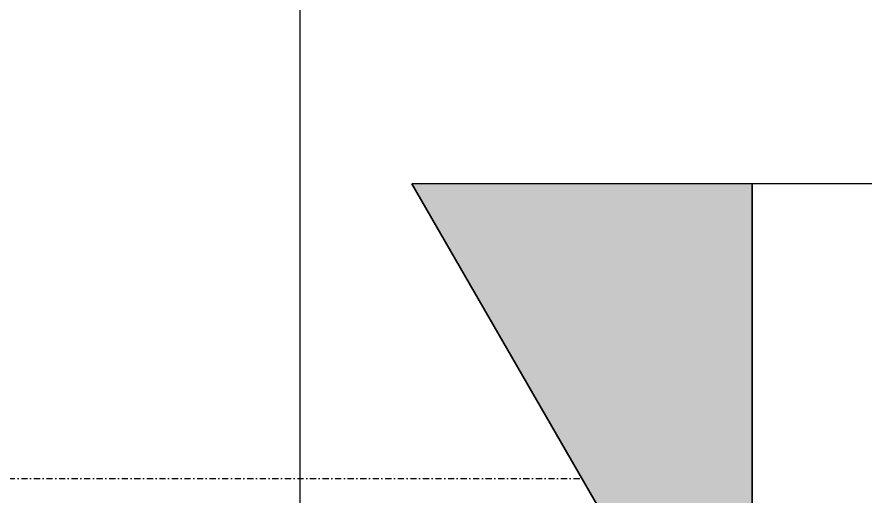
# Model space of a CAD drawing. Extents: x -560814 to 57327, y -29287 to 19916.
# Drawn here: x 35210.6 to 35646.5, y -12687.4 to -12441.2 of the extents above; entities that cross this region are included whole.
import ezdxf

# ---------------------------------------------------------------- set-up
doc = ezdxf.new("R2010")
doc.units = 0
doc.header["$LTSCALE"] = 0.25
doc.linetypes.add('DASHDOT', pattern=[25.4, 12.7, -6.35, 0, -6.35])
doc.layers.add('01-First Floor$0$FALSE CEILING', color=251, linetype='Continuous')
for name, color, linetype, lineweight in [('E-LITE-CLNG-CNDT', 6, 'DASHDOT', 35), ('T-DATA-CLNG-COND', 51, 'DASHDOT', 25), ('T-DATA-DEVC-TYPE', 2, 'Continuous', 25), ('T-DATA-WALL @ 100', 33, 'Continuous', 35)]:
    doc.layers.add(name, color=color, linetype=linetype, lineweight=lineweight)
doc.styles.add('DC_SIMPLEX', font='SIMPLEX.shx', dxfattribs={"width": 0.7})

# ---------------------------------------------------------------- blocks, each defined once
blk = doc.blocks.new('*U35')
blk.add_hatch(color=254).paths.add_polyline_path([(1.75, 3.0308), (0.0003, 3.0309), (0, 0)])
blk.add_line((0, 0), (0.0003, 3.0309))
blk.add_lwpolyline([(1.75, 3.0308), (0, 0), (-1.75, 3.0311)], close=True)
at = {"layer": 'T-DATA-DEVC-TYPE', "style": 'DC_SIMPLEX', "width": 0.7, "flags": 8}
blk.add_attdef('DC_TYPE', (2.6822, 5.6339), '', height=2, rotation=360, dxfattribs=at)
blk = doc.blocks.new('01-First Floor')
at = {"layer": '01-First Floor$0$FALSE CEILING', "elevation": -0.1}
blk.add_lwpolyline([(35356, -12830), (36106, -12830), (36106, -11330), (35356, -11330)], close=True, dxfattribs=at)

msp = doc.modelspace()

# ---------------------------------------------------------------- linework, layer by layer
at = {"layer": 'T-DATA-CLNG-COND'}
msp.add_lwpolyline([(33276, -11602.13), (33905.36, -11602.13, -0.198912), (33976.07, -11631.42), (34993.82, -12649.17, 0.198912), (35064.53, -12678.46), (35501, -12678.46)], format="xyb", dxfattribs=at)

# ---------------------------------------------------------------- block references
at = {"layer": 'E-LITE-CLNG-CNDT'}
msp.add_blockref('01-First Floor', (0, 0), dxfattribs=at)
at = {"layer": 'T-DATA-WALL @ 100', "xscale": -100, "yscale": 100, "zscale": 100}
msp.add_blockref('*U35', (35588.5, -12830, -0.1), dxfattribs=at)

doc.saveas('drawing.dxf')
